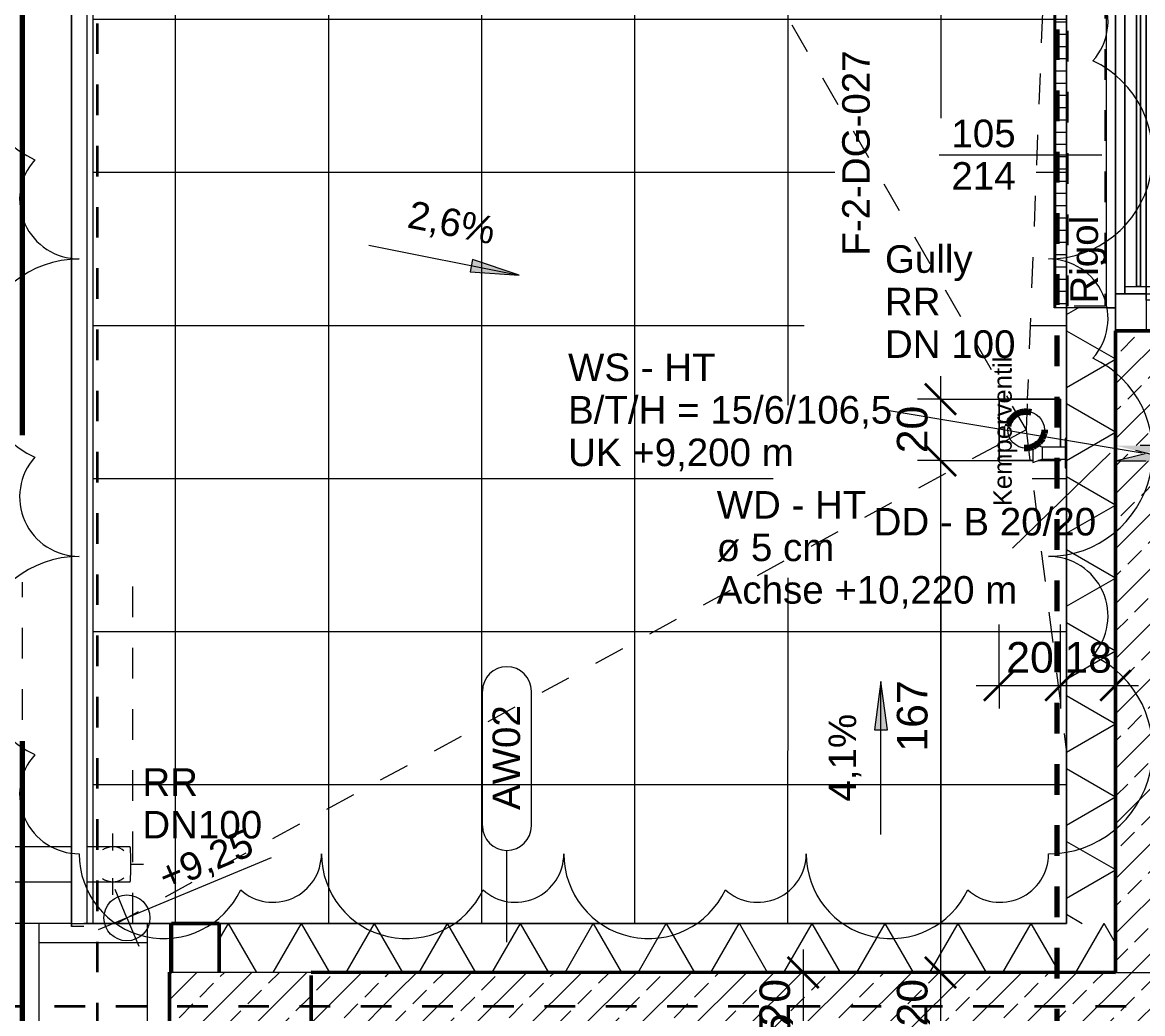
# Model space of a CAD drawing. Header units: metres. Extents: x -67.4 to -27.2, y 43.9 to 89.6.
# Drawn here: x -54.348 to -50.69, y 75.762 to 79 of the extents above; entities that cross this region are included whole.
import ezdxf

# ---------------------------------------------------------------- set-up
doc = ezdxf.new("R2010")
doc.units = ezdxf.units.M
for name, pattern in [('Achse', [0.009, 0.005, -0.002, 0, -0.002]), ('Strich Punkt', [0.015875, 0.00635, -0.004763, 0, -0.004763]), ('Strich Punkt Mittel', [0.015875, 0.00635, -0.004763, 0, -0.004763]), ('Verdeckt', [0.003, 0.002, -0.001]), ('Verdeckt Oben', [0.00225, 0.0015, -0.00075]), ('Verdeckt Unten', [0.005, 0.003, -0.002])]:
    doc.linetypes.add(name, pattern=pattern)
for name, color, linetype, lineweight in [('A-DETL-GENF_', 92, 'Continuous', 13), ('A-DETL-MBND', 5, 'Continuous', 5), ('A-GLAZ-IDEN_', 152, 'Continuous', 9), ('A-ROOF', 132, 'Continuous', 35), ('A-ROOF-FNSH', 132, 'Continuous', 35), ('A-ROOF-PATT', 132, 'Continuous', 35), ('A_2D', 7, 'Continuous', 13), ('A_Bemassung-50_', 4, 'Continuous', 9), ('A_Bemassung_', 4, 'Continuous', 9), ('A_Beschriftung_', 7, 'Continuous', 9), ('A_Dach', 7, 'Continuous', 13), ('A_Decken', 8, 'Continuous', 13), ('A_Durchbruch', 7, 'Verdeckt', 5), ('A_Fenster', 7, 'Continuous', 13), ('A_Gelaender', 7, 'Continuous', 13), ('A_Kanal_RW', 150, 'Strich Punkt', 100), ('A_Raeume_', 7, 'Continuous', 5), ('A_Raster_', 1, 'Continuous', 9), ('A_Waende', 7, 'Continuous', 13), ('G-ANNO-DIMS_', 111, 'Continuous', 9), ('G-ANNO-REVC_', 71, 'Continuous', 9), ('G-ANNO-SYMB_', 111, 'Continuous', 9), ('HT_E-Gesamt', 2, 'Continuous', 13), ('M-EQPM', 50, 'Continuous', 5), ('M-EQPM-IDEN_', 50, 'Continuous', 9), ('P-PIPE', 3, 'Continuous', 5), ('P-PIPE-CNTR', 3, 'Continuous', 5), ('P-PIPE-IDEN_', 2, 'Continuous', 9), ('Text', 90, 'Continuous', 9)]:
    doc.layers.add(name, color=color, linetype=linetype, lineweight=lineweight)
doc.styles.add('Arial_2', font='arial.ttf', dxfattribs={"height": 0.09})
doc.styles.add('Arial_5', font='arial.ttf', dxfattribs={"height": 0.1})
doc.styles.add('Arial_7', font='arial.ttf', dxfattribs={"height": 0.06})
doc.dimstyles.new('WGA-Bemaßung', dxfattribs={"dimscale": 0.3048, "dimtxt": 0.102026, "dimasz": 0.328084, "dimexe": 0.246063, "dimexo": 0.0625, "dimgap": 0.04101, "dimtad": 1, "dimdec": 1, "dimlfac": 100, "dimrnd": 0.5, "dimdsep": 46, "dimtxsty": 'Arial_5', "dimblk1": 'OBLIQUE', "dimblk2": 'OBLIQUE', "dimsah": 1, "dimcen": 0.09, "dimdle": 0.246063, "dimazin": 2, "dimtfac": 1, "dimtdec": 4, "dimtix": 1, "dimtmove": 0, "dimatfit": 3, "dimfxl": 0.656168, "dimfxlon": 1, "dimtvp": 1, "dimtolj": 1, "dimtzin": 0, "dimarcsym": 2})
doc.dimstyles.new('WGA-Bemaßung_5', dxfattribs={"dimscale": 0.3048, "dimtxt": 0.102026, "dimasz": 0.328084, "dimexe": 0.246063, "dimexo": 0.0625, "dimgap": 0.04101, "dimtad": 1, "dimdec": 1, "dimlfac": 100, "dimrnd": 0.5, "dimdsep": 46, "dimtxsty": 'Arial_5', "dimblk1": 'OBLIQUE', "dimblk2": 'OBLIQUE', "dimsah": 1, "dimcen": 0.09, "dimdle": 0.246063, "dimazin": 2, "dimtfac": 1, "dimtdec": 4, "dimtix": 1, "dimtmove": 0, "dimatfit": 3, "dimfxl": 0.656168, "dimfxlon": 1, "dimtvp": 1, "dimtolj": 1, "dimtzin": 0, "dimarcsym": 2})
pattern_1 = [(45, (0, 0), (-0.08980256, 0.08980256), []), (45, (0.0898, 0), (-0.08980256, 0.08980256), [0.0635, -0.03175])]

# ---------------------------------------------------------------- blocks, each defined once
blk = doc.blocks.new('Typ des oberen Holms - Oberer Geländerholm_Innen_-3748040-263_PP_03DG_BT2')
at = {"layer": 'A_Gelaender', "lineweight": 5}
for p, q in [((-20.739, 91.0458), (-18.0392, 97.5185)), ((-18.0123, 97.4531), (-20.689, 91.0358)), ((-20.7022, 91.0304), (-20.739, 91.0458))]:
    blk.add_line(p, q, dxfattribs=at)
blk = doc.blocks.new('Typ des oberen Holms - Oberer Geländerholm_Innen_-V2-263_PP_03DG_BT2')
at = {"layer": 'A_Gelaender', "lineweight": 5}
for p, q in [((-18.0392, 97.5185), (-20.739, 91.0458)), ((-18.0123, 97.4531), (-20.689, 91.0358)), ((-20.7022, 91.0304), (-20.739, 91.0458))]:
    blk.add_line(p, q, dxfattribs=at)
blk = doc.blocks.new('Fens_1tlg_OL - DF_OL_DK_1120x2400-V14-263_PP_03DG_BT2')
at = {"layer": 'A_Fenster', "linetype": 'Verdeckt Oben', "lineweight": 5}
for p, q in [((-0.525, 0.26), (0.525, 0.26)), ((-0.525, 0.1), (0.525, 0.1)), ((-0.59, -0.1), (0.6, -0.1)), ((-0.59, -0.1), (0.6, -0.1))]:
    blk.add_line(p, q, dxfattribs=at)
blk = doc.blocks.new('HLS_Rigol - 20x8cm-9179597-263_PP_03DG_BT2')
at = {"layer": 'M-EQPM'}
h = blk.add_hatch(dxfattribs=at)
h.set_pattern_fill('FP_100', color=256, style=0, pattern_type=2)
h.set_pattern_definition([(270, (0, 0.6096), (0.04, 0), [])])
h.paths.add_polyline_path([(0, 0.0601), (0, 0.06), (1.05, 0.06), (1.05, 0.095), (0, 0.095), (0, 0.08)])
for p, q in [((0, 0.097), (0, 0.1)), ((0, 0.1), (1.05, 0.1)), ((0, 0.1), (1.05, 0.1)), ((0, 0.095), (0, 0.097)), ((0, 0.097), (1.05, 0.097)), ((0, 0.06), (0, 0.095)), ((0, 0.095), (1.05, 0.095)), ((1.05, 0.1), (1.05, 0.097)), ((1.05, 0.097), (1.05, 0.095)), ((1.05, 0.095), (1.05, 0.06))]:
    blk.add_line(p, q, dxfattribs=at)
blk = doc.blocks.new('Allg_Rollladenkasten - 0130x0270-10446603-263_PP_03DG_BT2')
at = {"layer": 'A_2D'}
for p, q in [((-0.525, 0.633), (-0.525, 0.629)), ((-0.525, 0.2343), (0.525, 0.2343)), ((-0.525, 0.2343), (-0.525, 0.2043)), ((0.525, 0.2043), (0.525, 0.2343)), ((-0.525, 0.0793), (-0.525, 0.2043)), ((0.52, 0.2043), (-0.525, 0.2043)), ((0.525, 0.2043), (-0.525, 0.2043)), ((0.525, 0.2043), (0.52, 0.2043)), ((0.525, 0.2043), (0.525, 0.0743)), ((-0.525, 0.0743), (-0.525, 0.0793)), ((-0.52, 0.0743), (-0.525, 0.0743)), ((0.52, 0.0743), (-0.52, 0.0743)), ((0.525, 0.0743), (0.52, 0.0743))]:
    blk.add_line(p, q, dxfattribs=at)
at = {"layer": 'A_Durchbruch'}
for p, q in [((-0.525, 0.2343), (0.525, 0.2343)), ((-0.525, 0.0743), (-0.525, 0.2343)), ((-0.525, 0.2343), (0.525, 0.2343)), ((0.525, 0.2343), (0.525, 0.0743)), ((-0.52, 0.1993), (0.52, 0.1993)), ((-0.52, 0.0793), (-0.52, 0.1993)), ((0.52, 0.1993), (0.52, 0.0793)), ((0.525, 0.0743), (-0.525, 0.0743)), ((0.52, 0.0793), (-0.52, 0.0793))]:
    blk.add_line(p, q, dxfattribs=at)
blk = doc.blocks.new('Kemperventil - Standard-10809153-263_PP_03DG_BT2')
at = {"layer": 'HT_E-Gesamt'}
for p, q in [((0.0775, -0.08), (0.0775, -0.085)), ((0.0775, -0.085), (0.125, -0.085)), ((0.105, -0.085), (0.105, -0.16)), ((0.125, -0.085), (0.1725, -0.085)), ((0.145, -0.16), (0.145, -0.085)), ((0.1725, -0.085), (0.1725, -0.08)), ((0.105, -0.16), (0.095, -0.19)), ((0.105, -0.16), (0.125, -0.16)), ((0.125, -0.16), (0.145, -0.16)), ((0.155, -0.19), (0.145, -0.16)), ((0.095, -0.19), (0.125, -0.19)), ((0.125, -0.19), (0.155, -0.19))]:
    blk.add_line(p, q, dxfattribs=at)
blk = doc.blocks.new('Allg_WD_rund - HKLS-11589907-263_PP_03DG_BT2')
at = {"layer": 'A-DETL-GENF_'}
for points in [[(-0.06, -0.06), (-0.0509, -0.0636), (-0.035, 0), (-0.06, 0.1), (-0.06, -0.0572)], [(-0.035, 0), (-0.0156, -0.0778), (-0.01, -0.08), (-0.01, 0.1), (-0.033, 0.008)]]:
    blk.add_hatch(color=256, dxfattribs=at).paths.add_polyline_path(points)
at = {"layer": 'A_Durchbruch'}
for p, q in [((-0.06, 0.1), (-0.0156, -0.0778)), ((-0.06, 0.1), (-0.06, -0.06)), ((-0.0509, -0.0636), (-0.01, 0.1)), ((-0.01, -0.08), (-0.01, 0.1))]:
    blk.add_line(p, q, dxfattribs=at)
blk = doc.blocks.new('Symbol_Schatten - Bodendurchbruch_Schatten-V121-263_PP_03DG_BT2')
at = {"layer": 'A-DETL-MBND'}
for p, q in [((-0.1, -0.1), (0.01, -0.1)), ((0.01, -0.1), (-0.1, -0.1)), ((0.0276, -0.1), (0.0432, -0.1)), ((0.0432, -0.1), (0.0276, -0.1))]:
    blk.add_line(p, q, dxfattribs=at)
blk = doc.blocks.new('Symbol_Schatten - Bodendurchbruch_Schatten-V122-263_PP_03DG_BT2')
at = {"layer": 'A-DETL-MBND'}
for p, q in [((0.1, 0.1), (-0.1, 0.1)), ((-0.1, 0.1), (-0.1, -0.1)), ((-0.1, -0.1), (-0.1, 0.1)), ((-0.1, 0.1), (0.1, 0.1)), ((0.1, -0.0565), (0.1, 0.1)), ((0.1, 0.1), (0.1, -0.0565)), ((-0.1, -0.1), (0.01, -0.1)), ((0.01, -0.1), (-0.1, -0.1)), ((0.0276, -0.1), (0.1, -0.1)), ((0.1, -0.1), (0.0276, -0.1)), ((0.1, -0.1), (0.1, -0.0965)), ((0.1, -0.0965), (0.1, -0.1))]:
    blk.add_line(p, q, dxfattribs=at)
blk = doc.blocks.new('Fens_Tuer_1tlg - DK_SL_1200x2680_Terrasentür-Stufe NEU BT2-10478300-263_PP_03DG_BT2')
at = {"layer": 'A_2D', "lineweight": 5}
for p, q in [((0.48, 0), (0.48, 0.96)), ((-0.6, 0.1), (0.6, 0.1)), ((-0.6, 0.1), (0.6, 0.1)), ((-0.6, 0.1), (0.6, 0.1)), ((-0.6, -0.1), (-0.6, 0.1)), ((-0.6, 0.1), (-0.6, -0.1)), ((0.6, 0.1), (0.6, -0.1)), ((0.6, -0.1), (0.6, 0.1)), ((-0.6, 0), (-0.48, 0)), ((-0.6, -0.1), (-0.6, 0)), ((-0.6, 0), (-0.6, -0.1)), ((-0.6, 0), (0.6, 0)), ((-0.5, 0.02), (-0.455, 0.02)), ((-0.5, 0), (-0.5, 0.02)), ((-0.5, 0.02), (-0.5, 0)), ((0.5, 0.02), (-0.5, 0.02)), ((-0.48, 0), (-0.5, 0)), ((-0.5, 0), (0.5, 0)), ((-0.48, -0.07), (-0.48, 0)), ((-0.48, 0), (-0.48, -0.07)), ((0.48, 0), (-0.48, 0)), ((-0.48, 0), (-0.48, -0.1)), ((-0.48, 0), (-0.48, -0.1)), ((0.48, 0), (-0.48, 0)), ((-0.455, 0.02), (-0.455, -0.07)), ((-0.455, -0.07), (-0.455, 0.02)), ((-0.455, 0.02), (0.455, 0.02)), ((0.455, 0.02), (0.5, 0.02)), ((0.455, -0.07), (0.455, 0.02)), ((0.455, -0.07), (0.455, 0.02)), ((0.48, 0), (0.48, -0.07)), ((0.5, 0), (0.48, 0)), ((0.48, 0), (0.48, -0.07)), ((0.48, 0), (0.6, 0)), ((0.48, -0.1), (0.48, 0)), ((0.48, 0), (0.48, -0.1)), ((0.5, 0.02), (0.5, 0)), ((0.5, 0.02), (0.5, 0)), ((0.6, 0), (0.6, -0.1)), ((0.6, 0), (0.6, -0.1)), ((-0.455, -0.018), (0.455, -0.018)), ((-0.455, -0.032), (-0.455, -0.018)), ((-0.455, -0.018), (-0.455, -0.032)), ((0.455, -0.018), (-0.455, -0.018)), ((0.455, -0.032), (-0.455, -0.032)), ((-0.455, -0.032), (0.455, -0.032)), ((0.455, -0.018), (0.455, -0.032)), ((0.455, -0.032), (0.455, -0.018)), ((-0.455, -0.07), (-0.48, -0.07)), ((-0.48, -0.07), (0.48, -0.07)), ((0.455, -0.07), (-0.455, -0.07)), ((0.48, -0.07), (0.455, -0.07)), ((-0.6, -0.1), (0.6, -0.1)), ((0.6, -0.1), (-0.6, -0.1)), ((-0.48, -0.1), (-0.6, -0.1)), ((0.6, -0.1), (-0.6, -0.1)), ((-0.48, -0.1), (0.48, -0.1)), ((0.6, -0.1), (0.48, -0.1)), ((-0.525, -0.26), (0.525, -0.26))]:
    blk.add_line(p, q, dxfattribs=at)
blk.add_arc((0.48, 0), 0.96, 90, 180, dxfattribs=at)
blk = doc.blocks.new('Dtai_Fluchtlinie_Grenzlinie - Dtai_Grenzlinie-5920249-263_PP_03DG_BT2')
at = {"layer": 'A-DETL-GENF_', "lineweight": 70}
for p, q in [((27.45, 0), (29.45, 0)), ((30.45, 0), (32.45, 0))]:
    blk.add_line(p, q, dxfattribs=at)
blk = doc.blocks.new('BS_Wand_Lollipop - rechts_oben-2026913-263_PP_03DG_BT2')
at = {"layer": 'A_Beschriftung_'}
for p, q in [((0.0046, 0.0016), (0.0134, 0.0016)), ((-0.003, 0), (0.003, 0)), ((0.0046, -0.0016), (0.0134, -0.0016))]:
    blk.add_line(p, q, dxfattribs=at)
for centre, start, end in [((0.0046, 0), 90, 270), ((0.0134, 0), 270, 90)]:
    blk.add_arc(centre, 0.0016, start, end, dxfattribs=at)
blk = doc.blocks.new('DIMBLOCK337-263_PP_03DG_BT2')
at = {"layer": 'A_Bemassung-50_', "transparency": 16777216}
for p, q in [((-51.7986, 75.9716), (-51.7987, 75.6966)), ((-51.7986, 75.8966), (-51.8736, 75.8966)), ((-51.7986, 75.8966), (-51.5986, 75.8966)), ((-51.7987, 75.6966), (-51.8737, 75.6966)), ((-51.7987, 75.6966), (-51.5987, 75.6966))]:
    blk.add_line(p, q, dxfattribs=at)
at = {"layer": 'A_Bemassung-50_', "lineweight": 35, "transparency": 16777216}
for p, q in [((-51.7986, 75.8966), (-51.8486, 75.9466)), ((-51.7986, 75.8966), (-51.7486, 75.8466)), ((-51.7987, 75.6966), (-51.8487, 75.7466)), ((-51.7987, 75.6966), (-51.7487, 75.6466))]:
    blk.add_line(p, q, dxfattribs=at)
at = {"layer": 'A_Bemassung-50_', "color": 0, "transparency": 16777216, "insert": (-51.941, 75.7197), "char_height": 0.1, "width": 0.184588, "attachment_point": 1, "rotation": 90, "line_spacing_factor": 0.941778, "style": 'Arial_5'}
blk.add_mtext('20', dxfattribs=at)
blk = doc.blocks.new('_Oblique')
at = {"color": 0, "linetype": 'ByBlock', "lineweight": -2}
blk.add_line((-0.5, -0.5), (0.5, 0.5), dxfattribs=at)
blk = doc.blocks.new('DIMBLOCK338-263_PP_03DG_BT2')
at = {"layer": 'A_Bemassung-50_', "lineweight": 35, "transparency": 16777216}
for p, q in [((-51.7987, 75.6966), (-51.8487, 75.7466)), ((-51.7987, 75.6341), (-51.8487, 75.6841)), ((-51.7987, 75.6966), (-51.7487, 75.6466)), ((-51.7987, 75.6341), (-51.7487, 75.5841))]:
    blk.add_line(p, q, dxfattribs=at)
at = {"layer": 'A_Bemassung-50_', "transparency": 16777216}
for p, q in [((-51.7987, 75.6966), (-51.8737, 75.6966)), ((-51.7987, 75.6966), (-51.7987, 75.6341)), ((-51.7987, 75.6966), (-51.5987, 75.6966)), ((-51.7987, 75.6341), (-51.8737, 75.6341)), ((-51.7987, 75.6341), (-51.5987, 75.6341))]:
    blk.add_line(p, q, dxfattribs=at)
at = {"layer": 'A_Bemassung-50_', "color": 0, "transparency": 16777216, "insert": (-51.941, 75.5688), "char_height": 0.1, "width": 0.231677, "attachment_point": 1, "rotation": 90, "line_spacing_factor": 0.941778, "style": 'Arial_5'}
blk.add_mtext('6,5', dxfattribs=at)
blk = doc.blocks.new('BS_Fens_PP - links-2843219-263_PP_03DG_BT2')
at = {"layer": 'A-GLAZ-IDEN_'}
blk.add_line((0, 0.000124), (0, 0.010761), dxfattribs=at)
blk = doc.blocks.new('Family - ___-11913934-263_PP_03DG_BT2')
at = {"layer": 'G-ANNO-REVC_'}
for centre, radius, start, end in [((-19.6335, 93.6313), 0.34, 67.36, 222.1512), ((-19.8018, 93.2278), 0.1943, 115.5497, 247.36), ((-20.0075, 92.7346), 0.34, 67.36, 222.1512), ((-16.6553, 92.547), 0.1943, 295.5497, 67.36), ((-20.1758, 92.3311), 0.1943, 115.5497, 247.36), ((-16.8236, 92.1435), 0.34, 247.36, 42.1512), ((-20.3815, 91.8379), 0.34, 67.36, 222.1512), ((-17.0293, 91.6503), 0.1943, 295.5497, 67.36), ((-20.5498, 91.4344), 0.1943, 115.5497, 247.36), ((-17.1976, 91.2468), 0.34, 247.36, 42.1512), ((-20.3689, 91.1484), 0.277, 157.36, 312.1512), ((-20.0402, 91.0113), 0.1583, 205.5497, 337.36), ((-19.6384, 90.8437), 0.277, 157.36, 312.1512), ((-17.4033, 90.7536), 0.1943, 295.5497, 67.36), ((-19.3096, 90.7066), 0.1583, 205.5497, 337.36), ((-18.9078, 90.539), 0.277, 157.36, 312.1512), ((-17.5716, 90.3501), 0.34, 247.36, 42.1512), ((-18.5791, 90.4019), 0.1583, 205.5497, 337.36), ((-18.1773, 90.2343), 0.277, 157.36, 312.1512), ((-17.8486, 90.0972), 0.1583, 205.5497, 337.36)]:
    blk.add_arc(centre, radius, start, end, dxfattribs=at)
blk = doc.blocks.new('DIMBLOCK559-263_PP_03DG_BT2')
at = {"layer": 'A_Bemassung-50_', "lineweight": 35, "transparency": 16777216}
for p, q in [((-51.3499, 77.7691), (-51.3999, 77.8191)), ((-51.3499, 77.7691), (-51.2999, 77.7191)), ((-51.3499, 77.5691), (-51.3999, 77.6191)), ((-51.3499, 77.5691), (-51.2999, 77.5191))]:
    blk.add_line(p, q, dxfattribs=at)
at = {"layer": 'A_Bemassung-50_', "transparency": 16777216}
for p, q in [((-51.3499, 77.8441), (-51.3499, 77.5691)), ((-51.3499, 77.7691), (-51.4249, 77.7691)), ((-51.3499, 77.7691), (-51.1499, 77.7691)), ((-51.3499, 77.5691), (-51.4249, 77.5691)), ((-51.3499, 77.5691), (-51.1499, 77.5691))]:
    blk.add_line(p, q, dxfattribs=at)
at = {"layer": 'A_Bemassung-50_', "color": 0, "transparency": 16777216, "insert": (-51.4922, 77.5922), "char_height": 0.1, "width": 0.184588, "attachment_point": 1, "rotation": 90, "line_spacing_factor": 0.941778, "style": 'Arial_5'}
blk.add_mtext('20', dxfattribs=at)
blk = doc.blocks.new('DIMBLOCK560-263_PP_03DG_BT2')
at = {"layer": 'A_Bemassung-50_', "lineweight": 35, "transparency": 16777216}
for p, q in [((-51.3499, 77.5691), (-51.3999, 77.6191)), ((-51.3499, 77.5691), (-51.2999, 77.5191)), ((-51.3499, 75.8966), (-51.3999, 75.9466)), ((-51.3499, 75.8966), (-51.2999, 75.8466))]:
    blk.add_line(p, q, dxfattribs=at)
at = {"layer": 'A_Bemassung-50_', "transparency": 16777216}
for p, q in [((-51.3499, 77.5691), (-51.4249, 77.5691)), ((-51.3499, 77.5691), (-51.3499, 75.8966)), ((-51.3499, 77.5691), (-51.1499, 77.5691)), ((-51.3499, 75.8966), (-51.4249, 75.8966)), ((-51.3499, 75.8966), (-51.1499, 75.8966))]:
    blk.add_line(p, q, dxfattribs=at)
at = {"layer": 'A_Bemassung-50_', "color": 0, "transparency": 16777216, "insert": (-51.4922, 76.6175), "char_height": 0.1, "width": 0.276883, "attachment_point": 1, "rotation": 90, "line_spacing_factor": 0.941778, "style": 'Arial_5'}
blk.add_mtext('167', dxfattribs=at)
blk = doc.blocks.new('DIMBLOCK561-263_PP_03DG_BT2')
at = {"layer": 'A_Bemassung-50_', "lineweight": 35, "transparency": 16777216}
for p, q in [((-51.3499, 75.8966), (-51.3999, 75.9466)), ((-51.3499, 75.8966), (-51.2999, 75.8466)), ((-51.3499, 75.6965), (-51.3999, 75.7465)), ((-51.3499, 75.6965), (-51.2999, 75.6465))]:
    blk.add_line(p, q, dxfattribs=at)
at = {"layer": 'A_Bemassung-50_', "transparency": 16777216}
for p, q in [((-51.3499, 75.8966), (-51.4249, 75.8966)), ((-51.3499, 75.8966), (-51.3499, 75.6215)), ((-51.3499, 75.8966), (-51.1499, 75.8966)), ((-51.3499, 75.6965), (-51.4249, 75.6965)), ((-51.3499, 75.6965), (-51.1499, 75.6965))]:
    blk.add_line(p, q, dxfattribs=at)
at = {"layer": 'A_Bemassung-50_', "color": 0, "transparency": 16777216, "insert": (-51.4922, 75.7196), "char_height": 0.1, "width": 0.184588, "attachment_point": 1, "rotation": 90, "line_spacing_factor": 0.941778, "style": 'Arial_5'}
blk.add_mtext('20', dxfattribs=at)
blk = doc.blocks.new('DIMBLOCK562-263_PP_03DG_BT2')
at = {"layer": 'A_Bemassung-50_', "transparency": 16777216}
for p, q in [((-51.1581, 76.8333), (-51.1581, 77.0333)), ((-50.9581, 76.8333), (-50.9581, 77.0333)), ((-51.2331, 76.8333), (-50.9581, 76.8333)), ((-51.1581, 76.8333), (-51.1581, 76.7583)), ((-50.9581, 76.8333), (-50.9581, 76.7583))]:
    blk.add_line(p, q, dxfattribs=at)
at = {"layer": 'A_Bemassung-50_', "lineweight": 35, "transparency": 16777216}
for p, q in [((-51.1581, 76.8333), (-51.1081, 76.8833)), ((-50.9581, 76.8333), (-50.9081, 76.8833)), ((-51.1581, 76.8333), (-51.2081, 76.7833)), ((-50.9581, 76.8333), (-51.0081, 76.7833))]:
    blk.add_line(p, q, dxfattribs=at)
at = {"layer": 'A_Bemassung-50_', "color": 0, "transparency": 16777216, "insert": (-51.135, 76.9757), "char_height": 0.1, "width": 0.184588, "attachment_point": 1, "line_spacing_factor": 0.941778, "style": 'Arial_5'}
blk.add_mtext('20', dxfattribs=at)
blk = doc.blocks.new('DIMBLOCK563-263_PP_03DG_BT2')
at = {"layer": 'A_Bemassung-50_', "transparency": 16777216}
for p, q in [((-50.9581, 76.8333), (-50.9581, 77.0333)), ((-50.7781, 76.8333), (-50.7781, 77.0333)), ((-50.9581, 76.8333), (-50.7031, 76.8333)), ((-50.9581, 76.8333), (-50.9581, 76.7583)), ((-50.7781, 76.8333), (-50.7781, 76.7583))]:
    blk.add_line(p, q, dxfattribs=at)
at = {"layer": 'A_Bemassung-50_', "lineweight": 35, "transparency": 16777216}
for p, q in [((-50.9581, 76.8333), (-50.9081, 76.8833)), ((-50.7781, 76.8333), (-50.7281, 76.8833)), ((-50.9581, 76.8333), (-51.0081, 76.7833)), ((-50.7781, 76.8333), (-50.8281, 76.7833))]:
    blk.add_line(p, q, dxfattribs=at)
at = {"layer": 'A_Bemassung-50_', "color": 0, "transparency": 16777216, "insert": (-50.945, 76.9757), "char_height": 0.1, "width": 0.184588, "attachment_point": 1, "line_spacing_factor": 0.941778, "style": 'Arial_5'}
blk.add_mtext('18', dxfattribs=at)
blk = doc.blocks.new('Höhenkoten - 018-55644-263_PP_03DG_BT2')
at = {"layer": 'G-ANNO-DIMS_'}
for p, q in [((0, 0), (0, 0.002)), ((-0.002, 0), (0.010242, 0)), ((0, 0), (0, -0.002))]:
    blk.add_line(p, q, dxfattribs=at)
blk.add_circle((0, 0), 0.0015, dxfattribs=at)

msp = doc.modelspace()

# ---------------------------------------------------------------- hatches: boundary and pattern name
at = {"layer": 'A-DETL-GENF_', "lineweight": 5}
h = msp.add_hatch(dxfattribs=at)
h.set_pattern_fill('FP_142', color=252, style=0, pattern_type=2)
h.set_pattern_definition([(89.998, (-85.848, 81.011), (-0.5, 1.75e-05), []), (179.998, (-85.848, 81.011), (-1.75e-05, -0.5), [])])
h.paths.add_polyline_path([(-39.8588, 49.5702), (-37.5789, 50.548), (-37.5788, 55.4685), (-39.8586, 55.4685), (-39.8588, 49.643)])
h.paths.add_polyline_path([(-39.8538, 50.4573), (-39.8538, 50.4573), (-39.8538, 50.4671)])
h.paths.add_polyline_path([(-39.8538, 50.4671), (-39.8538, 50.4671), (-39.8538, 50.4747)])
h.paths.add_polyline_path([(-39.8538, 50.4747), (-39.8538, 50.4747), (-39.8538, 50.4794)])
h.paths.add_polyline_path([(-39.8587, 50.8335), (-39.8587, 50.8335), (-39.8387, 50.8335)])
h.paths.add_polyline_path([(-39.8039, 51.8385), (-39.7748, 52.3531), (-39.8187, 52.389), (-39.8187, 52.5245), (-39.8218, 52.5245), (-39.8218, 52.6614), (-39.8137, 52.6538), (-39.8132, 52.6771), (-39.8019, 52.6771), (-39.8018, 52.7496), (-39.7912, 52.739), (-39.7783, 52.7316), (-39.7638, 52.7278), (-39.7489, 52.7278), (-39.7345, 52.7317), (-39.7216, 52.7392), (-39.7106, 52.7506), (-39.7037, 52.7627), (-39.6998, 52.7771), (-39.6999, 52.7921), (-39.7038, 52.8065), (-39.7113, 52.8194), (-39.7218, 52.8299), (-39.7348, 52.8373), (-39.75, 52.8411), (-39.7641, 52.8411), (-39.7785, 52.8372), (-39.7914, 52.8297), (-39.8019, 52.8191), (-39.8039, 52.8157), (-39.8039, 52.8535), (-39.8137, 52.8521), (-39.8387, 52.6771), (-39.8387, 52.8771), (-39.8039, 52.8771), (-39.8039, 52.9995), (-39.8218, 53.0128), (-39.8213, 53.3037), (-39.7782, 53.203), (-39.8179, 53.7836), (-39.4119, 53.2066), (-39.1271, 53.557), (-38.9861, 53.2908), (-38.9861, 53.1738), (-39.1094, 53.1738), (-39.1094, 52.1363), (-39.75, 51.8616)])
h.paths.add_polyline_path([(-39.8587, 53.5335), (-39.8587, 53.5335), (-39.8387, 53.5335)])
h.paths.add_polyline_path([(-37.2796, 59.6652), (-37.2647, 59.6652), (-37.2503, 59.6691), (-37.2374, 59.6766), (-37.2268, 59.6872), (-37.2194, 59.7001), (-37.2156, 59.7146), (-37.2156, 59.7295), (-37.2195, 59.7439), (-37.227, 59.7568), (-37.2376, 59.7673), (-37.2505, 59.7747), (-37.265, 59.7786), (-37.2799, 59.7785), (-37.2943, 59.7746), (-37.3072, 59.7671), (-37.3177, 59.7566), (-37.3251, 59.7436), (-37.329, 59.7292), (-37.3286, 59.7133), (-37.325, 59.6999), (-37.3175, 59.687), (-37.307, 59.6765), (-37.294, 59.669), (-37.2894, 59.6678)])
h.paths.add_polyline_path([(-37.3082, 60.5211), (-37.3082, 62.1411), (-37.3112, 62.1411), (-37.3112, 60.5211)])
h.paths.add_polyline_path([(-37.3132, 60.5211), (-37.3132, 62.1411), (-37.3486, 62.1411), (-37.3486, 60.5211), (-37.3147, 60.5211)])
h.paths.add_polyline_path([(-52.1584, 64.3116), (-52.1584, 64.3117), (-52.4008, 64.3117), (-52.4008, 64.3167), (-52.4283, 64.3167), (-52.4283, 64.3917), (-52.4197, 64.4217), (-52.4768, 64.4217), (-52.4683, 64.3917), (-52.4683, 64.3167), (-52.4958, 64.3167), (-52.4958, 64.3117), (-52.5885, 64.3117), (-52.5885, 71.7188), (-54.1385, 71.7188), (-54.1385, 64.3118), (-52.3575, 64.3116)])
h.paths.add_polyline_path([(-37.2484, 66.4389), (-37.2391, 66.4443), (-37.2285, 66.4549), (-37.2211, 66.4679), (-37.2173, 66.4823), (-37.2173, 66.4972), (-37.2212, 66.5116), (-37.2287, 66.5245), (-37.2393, 66.535), (-37.2484, 66.5403), (-37.2484, 66.4396)])
h.paths.add_polyline_path([(-53.4604, 66.482), (-53.0651, 67.7037), (-53.0696, 67.7203), (-53.381, 66.8513), (-53.3809, 69.3357), (-52.7786, 69.3357), (-52.7684, 69.4729), (-52.7684, 68.6209), (-52.7787, 68.5891), (-52.7787, 68.2027), (-52.7684, 68.2027), (-52.9434, 68.1777), (-52.9684, 68.0027), (-52.7684, 68.0027), (-52.7684, 66.5935), (-52.7727, 66.6095), (-52.7787, 66.6903), (-53.381, 66.6903)])
h.paths.add_polyline_path([(-37.2797, 73.3336), (-37.2647, 73.3336), (-37.2503, 73.3375), (-37.2374, 73.345), (-37.2269, 73.3556), (-37.2195, 73.3685), (-37.2157, 73.383), (-37.2157, 73.3979), (-37.2196, 73.4123), (-37.2271, 73.4252), (-37.2377, 73.4357), (-37.2506, 73.4431), (-37.265, 73.447), (-37.2799, 73.4469), (-37.2943, 73.443), (-37.3072, 73.4355), (-37.3178, 73.425), (-37.3252, 73.412), (-37.329, 73.3976), (-37.329, 73.3827), (-37.3251, 73.3683), (-37.3176, 73.3554), (-37.307, 73.3449), (-37.2941, 73.3374)])
h.paths.add_polyline_path([(-37.3078, 74.1124), (-37.3078, 75.7324), (-37.3108, 75.7324), (-37.3108, 74.1124)])
h.paths.add_polyline_path([(-37.3128, 74.1124), (-37.3128, 75.7324), (-37.3482, 75.7324), (-37.3482, 74.1124), (-37.3147, 74.1124)])
h.paths.add_polyline_path([(-50.9381, 76.0566), (-50.938, 83.0098), (-54.1179, 83.0099), (-54.1181, 76.0567), (-51.0703, 76.0566)])
h.paths.add_polyline_path([(-53.8681, 76.0567), (-53.8681, 76.0567), (-53.8681, 76.1501)])
h.paths.add_polyline_path([(-37.5781, 76.6563), (-37.5779, 83.0094), (-40.5679, 83.0095), (-40.5681, 76.6564), (-38.9861, 76.6563)])
h.paths.add_polyline_path([(-51.0893, 77.1853), (-51.9614, 77.1853), (-51.6588, 78.6867), (-51.0303, 78.6867), (-51.0598, 77.9363), (-51.0048, 77.846), (-51.0187, 77.846), (-51.0177, 77.7691), (-50.9581, 77.7691), (-51.0176, 77.7606), (-51.0165, 77.6836), (-50.9994, 77.6836), (-50.9994, 77.6691), (-51.0181, 77.6691), (-51.0181, 77.6126), (-51.0481, 77.6211), (-51.0481, 77.5641), (-51.0181, 77.5726), (-51.0181, 77.5213), (-51.0518, 77.5213), (-51.0097, 77.1853), (-51.0703, 77.1853)])
h.paths.add_polyline_path([(-40.5631, 77.5891), (-40.5631, 77.5891), (-40.5631, 77.5989)])
h.paths.add_polyline_path([(-40.5631, 77.5989), (-40.5631, 77.5989), (-40.5631, 77.6065)])
h.paths.add_polyline_path([(-40.5631, 77.6065), (-40.5631, 77.6065), (-40.5631, 77.6112)])
h.paths.add_polyline_path([(-40.4718, 79.7938), (-40.5071, 79.7938), (-40.4877, 80.2371), (-40.548, 80.1176), (-40.548, 80.4317), (-40.523, 80.4535), (-40.523, 80.5349), (-40.5203, 80.5372), (-40.523, 80.5372), (-40.523, 80.559), (-40.5172, 80.559), (-40.5207, 80.5719), (-40.5132, 80.559), (-40.5026, 80.5485), (-40.4897, 80.541), (-40.4745, 80.5372), (-40.4603, 80.5372), (-40.4459, 80.5411), (-40.433, 80.5486), (-40.4225, 80.5592), (-40.4151, 80.5721), (-40.4113, 80.5866), (-40.4113, 80.6015), (-40.4162, 80.6176), (-40.4227, 80.6288), (-40.4333, 80.6393), (-40.4462, 80.6467), (-40.4606, 80.6506), (-40.4755, 80.6505), (-40.4899, 80.6466), (-40.5028, 80.6391), (-40.5134, 80.6286), (-40.5197, 80.6175), (-40.52, 80.6891), (-40.523, 80.6887), (-40.548, 80.5137), (-40.548, 80.7137), (-40.52, 80.7137), (-40.5201, 80.7354), (-40.523, 80.7331), (-40.523, 80.7677), (-40.4839, 80.7677), (-40.5222, 81.3024), (-39.6246, 81.3024), (-39.7181, 79.7938), (-39.948, 79.7938)])
at = {"layer": 'A-ROOF-PATT', "lineweight": 5}
h = msp.add_hatch(dxfattribs=at)
h.set_pattern_fill('FP_13', color=256, style=0, pattern_type=2)
h.set_pattern_definition([(269.998, (-27.427, 20.993), (0.707075, -1.000025), [1, 0]), (269.998, (-27.073, 20.993), (0.707075, -1.000025), [1, 0]), (359.9983, (-27.78, 20.493), (0.70714, 0.999979), [0.35355, -0.35355]), (359.9983, (-27.427, 19.993), (0.70714, 0.999979), [0.35355, -0.35355])])
h.paths.add_polyline_path([(-53.8683, 71.7189), (-53.8683, 73.0267), (-53.9589, 73.0267), (-53.9589, 75.3067), (-53.8682, 75.3067), (-53.8682, 76.0567), (-54.1481, 76.0567), (-54.1481, 76.0467), (-54.1881, 76.0467), (-54.1882, 76.0567), (-54.3481, 76.0567), (-54.3482, 71.7189), (-54.0289, 71.7189)])
h = msp.add_hatch(dxfattribs=at)
h.set_pattern_fill('FP_2', color=127, style=0, pattern_type=2)
h.set_pattern_definition(pattern_1)
h.paths.add_polyline_path([(-53.1231, 71.8789), (-53.123, 71.8789), (-53.123, 73.0266), (-53.4058, 73.0266), (-53.4058, 71.8789), (-53.1932, 71.8789)])
h.paths.add_polyline_path([(-53.1229, 75.3066), (-53.1229, 75.8866), (-53.4057, 75.8867), (-53.4057, 75.3067), (-53.1932, 75.3066)])
at = {"layer": 'A_Waende', "lineweight": 5}
h = msp.add_hatch(dxfattribs=at)
h.set_pattern_fill('FP_25', color=250, angle=202.64, style=0, pattern_type=2)
h.set_pattern_definition([(89.998, (-50.77773, 79.568), (-0.20637, 7e-06), []), (149.998, (-50.77773, 79.568), (-0.103191, -0.178718), []), (209.998, (-50.77773, 79.568), (0.103184, -0.178734), [])])
h.paths.add_polyline_path([(-50.7782, 76.0566), (-50.7781, 76.0566), (-50.7781, 78.0676), (-50.9381, 78.0676), (-50.9379, 76.0566), (-50.8581, 76.0566)])
h.paths.add_polyline_path([(-50.7781, 79.1176), (-50.778, 82.5972), (-50.938, 82.5972), (-50.9379, 79.1176), (-50.7831, 79.1176)])
h = msp.add_hatch(dxfattribs=at)
h.set_pattern_fill('FP_2', color=250, style=0, pattern_type=2)
h.set_pattern_definition(pattern_1)
h.paths.add_polyline_path([(-50.7781, 77.6176), (-50.5981, 77.6176), (-50.5781, 77.6676), (-50.5781, 77.9926), (-50.7781, 77.9926), (-50.7781, 77.6706)])
h.paths.add_polyline_path([(-50.7781, 77.5676), (-50.6781, 77.5926), (-50.7781, 77.6176), (-50.7781, 77.5691)])
h.paths.add_polyline_path([(-50.5782, 75.8966), (-50.5781, 77.5176), (-50.6381, 77.5176), (-50.6181, 77.5676), (-50.7781, 77.5676), (-50.7782, 75.8966), (-50.5782, 75.8966)])
h.paths.add_polyline_path([(-50.6145, 77.5767), (-50.6003, 77.6121), (-50.6781, 77.5926), (-50.6198, 77.578)])
h.paths.add_polyline_path([(-50.5781, 79.1926), (-50.5781, 79.1926), (-50.5781, 82.0145), (-50.778, 82.0145), (-50.7781, 79.1926), (-50.598, 79.1926)])
h = msp.add_hatch(dxfattribs=at)
h.set_pattern_fill('FP_14', color=250, angle=202.64, style=0, pattern_type=2)
h.set_pattern_definition([(179.998, (-52.48358, 76.0568), (-7e-06, -0.20638), []), (239.998, (-52.48358, 76.0568), (0.178727, -0.103196), []), (299.998, (-52.48358, 76.0568), (0.178725, 0.10318), [])])
h.paths.add_polyline_path([(-50.7782, 75.8966), (-50.7782, 76.0566), (-53.7055, 76.0566), (-53.7055, 75.8967), (-50.9581, 75.8966)])
h = msp.add_hatch(dxfattribs=at)
h.set_pattern_fill('FP_2', color=250, style=0, pattern_type=2)
h.set_pattern_definition(pattern_1)
h.paths.add_polyline_path([(-50.5782, 75.6966), (-50.5782, 75.8766), (-50.5032, 75.8766), (-50.5032, 75.8966), (-53.8682, 75.8965), (-53.8682, 75.6967), (-53.4057, 75.6967), (-53.4057, 75.8867), (-53.1229, 75.8866), (-53.1229, 75.6966), (-50.6861, 75.6966)])
at = {"layer": 'G-ANNO-DIMS_'}
for points in [[(-52.7263, 78.1736), (-52.8778, 78.2254), (-52.886, 78.1845)], [(-51.5441, 76.8472), (-51.565, 76.6884), (-51.5232, 76.6884)]]:
    msp.add_hatch(color=256, dxfattribs=at).paths.add_polyline_path(points)

# ---------------------------------------------------------------- linework, layer by layer
at = {"layer": 'A-ROOF', "color": 10, "lineweight": 50}
for p, q in [((-53.7055, 76.0567), (-53.8611, 76.0567)), ((-53.8611, 75.8967), (-53.8611, 76.0567)), ((-53.7055, 75.8967), (-53.7055, 76.0567)), ((-53.8682, 75.8967), (-53.8682, 75.6967)), ((-53.4057, 75.8867), (-53.4057, 75.3067))]:
    msp.add_line(p, q, dxfattribs=at)
at = {"layer": 'A-ROOF-FNSH', "color": 7, "lineweight": 13}
for p, q in [((-53.8681, 76.0567), (-53.8682, 75.8967)), ((-53.8611, 76.0567), (-53.8681, 76.0567))]:
    msp.add_line(p, q, dxfattribs=at)
at = {"layer": 'A_2D'}
for p, q in [((-54.1179, 83.0099), (-54.1181, 76.0567)), ((-50.9381, 76.0566), (-50.9379, 83.0098)), ((-54.1181, 76.0567), (-50.9381, 76.0566))]:
    msp.add_line(p, q, dxfattribs=at)
at = {"layer": 'A_2D', "lineweight": 5}
msp.add_circle((-51.0703, 77.6691), 0.06, dxfattribs=at)
at = {"layer": 'A_Beschriftung_'}
for p, q in [((-50.6914, 77.5926), (-51.5242, 77.732)), ((-50.7959, 77.5926), (-51.1147, 77.2828))]:
    msp.add_line(p, q, dxfattribs=at)
at = {"layer": 'A_Dach'}
for p, q in [((-54.3481, 76.0567), (-54.3483, 71.7189)), ((-54.1881, 76.0567), (-54.3481, 76.0567)), ((-53.8681, 76.0567), (-54.1481, 76.0567))]:
    msp.add_line(p, q, dxfattribs=at)
at = {"layer": 'A_Decken', "linetype": 'Verdeckt Unten'}
for p, q in [((-54.1378, 82.9735), (-51.1281, 77.7691)), ((-50.938, 81.031), (-51.0664, 77.7691)), ((-51.1152, 77.7466), (-51.0703, 77.6691)), ((-51.067, 77.7535), (-51.0703, 77.6691)), ((-51.0703, 77.6691), (-51.15, 77.6258)), ((-51.0703, 77.6691), (-50.9381, 76.6146)), ((-51.1581, 77.6214), (-54.0403, 76.0567))]:
    msp.add_line(p, q, dxfattribs=at)
at = {"layer": 'A_Decken'}
for p, q in [((-51.0481, 77.5691), (-51.1581, 77.5691)), ((-51.0149, 77.5691), (-51.0305, 77.5691))]:
    msp.add_line(p, q, dxfattribs=at)
at = {"layer": 'A_Kanal_RW'}
msp.add_circle((-51.0703, 77.6691), 0.06, dxfattribs=at)
at = {"layer": 'A_Raeume_', "flags": 128}
msp.add_lwpolyline([(-50.9379, 83.0798), (-53.8879, 83.0799), (-53.8879, 83.0799), (-54.1879, 83.0799), (-54.1879, 82.8799), (-54.1879, 82.8799), (-54.1881, 76.0567), (-50.9381, 76.0566)], close=True, dxfattribs=at)
at = {"layer": 'A_Raster_', "linetype": 'Strich Punkt Mittel', "lineweight": 35}
for p, q in [((-54.1037, 84.1967), (-54.1049, 46.5271)), ((-56.243, 75.7867), (-32.1343, 75.786))]:
    msp.add_line(p, q, dxfattribs=at)
at = {"layer": 'A_Waende', "color": 250, "lineweight": 5}
for p, q in [((-50.9381, 78.0676), (-50.9381, 76.0566)), ((-50.7781, 77.9926), (-50.7781, 78.0676)), ((-50.9381, 76.0566), (-53.7055, 76.0567))]:
    msp.add_line(p, q, dxfattribs=at)
at = {"layer": 'A_Waende', "color": 10, "lineweight": 50}
for p, q in [((-50.7781, 77.9926), (-50.7782, 75.8966)), ((-50.5781, 77.9926), (-50.7781, 77.9926)), ((-53.8682, 75.8967), (-53.8611, 75.8967)), ((-50.7782, 75.8966), (-53.4057, 75.8967))]:
    msp.add_line(p, q, dxfattribs=at)
at = {"layer": 'A_Waende'}
for p, q in [((-54.3481, 76.0567), (-54.3981, 76.0567)), ((-53.7055, 75.8967), (-53.4057, 75.8967))]:
    msp.add_line(p, q, dxfattribs=at)
at = {"layer": 'A_Waende', "lineweight": 18}
for p, q in [((-53.8611, 75.8967), (-53.7055, 75.8967)), ((-50.7782, 75.8966), (-50.5782, 75.8966))]:
    msp.add_line(p, q, dxfattribs=at)
at = {"layer": 'G-ANNO-DIMS_'}
for p, q in [((-53.2164, 78.2724), (-52.7263, 78.1736)), ((-52.8778, 78.2254), (-52.886, 78.1845)), ((-52.7263, 78.1736), (-52.8778, 78.2254)), ((-52.886, 78.1845), (-52.7263, 78.1736)), ((-51.5441, 76.8472), (-51.565, 76.6884)), ((-51.5232, 76.6884), (-51.5441, 76.8472)), ((-51.5441, 76.3472), (-51.5441, 76.8472)), ((-51.565, 76.6884), (-51.5232, 76.6884))]:
    msp.add_line(p, q, dxfattribs=at)
at = {"layer": 'G-ANNO-SYMB_', "linetype": 'Achse', "lineweight": 70}
msp.add_line((-50.9697, 47.277), (-50.9686, 85.3042), dxfattribs=at)
at = {"layer": 'P-PIPE'}
for p, q in [((-54.188, 76.3069), (-54.4812, 76.3069)), ((-53.9968, 76.3069), (-54.138, 76.3069)), ((-54.3981, 76.1926), (-54.188, 76.1926)), ((-54.138, 76.1926), (-53.9968, 76.1926))]:
    msp.add_line(p, q, dxfattribs=at)
for radius, start, end in [(0.0572, 112.64, 125.352), (0.0572, 50.238, 112.64), (0.0571, 234.6029, 292.64), (0.0571, 292.64, 309.7889)]:
    msp.add_arc((-54.0531, 76.2497), radius, start, end, dxfattribs=at)
for start_param, end_param in [(4.712389, 6.283185), (3.141593, 4.712389)]:
    msp.add_ellipse((-53.9968, 76.2497), major_axis=(0, 0.0571), ratio=0.049938, start_param=start_param, end_param=end_param, dxfattribs=at)
at = {"layer": 'P-PIPE-CNTR'}
for p, q in [((-54.0531, 76.2948), (-54.0531, 76.3497)), ((-53.9939, 76.2497), (-53.9531, 76.2497)), ((-54.0531, 76.1497), (-54.0531, 76.2046))]:
    msp.add_line(p, q, dxfattribs=at)

# ---------------------------------------------------------------- block references
at = {"layer": 'A-DETL-GENF_', "rotation": 89.99827587845456}
msp.add_blockref('Dtai_Fluchtlinie_Grenzlinie - Dtai_Grenzlinie-5920249-263_PP_03DG_BT2', (-54.349, 47.2019), dxfattribs=at)
at = {"layer": 'A-DETL-MBND'}
for name in ['Symbol_Schatten - Bodendurchbruch_Schatten-V122-263_PP_03DG_BT2', 'Symbol_Schatten - Bodendurchbruch_Schatten-V121-263_PP_03DG_BT2']:
    msp.add_blockref(name, (-51.0581, 77.6691), dxfattribs=at)
at = {"layer": 'A-GLAZ-IDEN_', "xscale": 49.99999999999998, "yscale": 49.99999999999998, "zscale": 49.99999999999998, "rotation": 89.99827587846501}
msp.add_blockref('BS_Fens_PP - links-2843219-263_PP_03DG_BT2', (-50.8161, 78.5666), dxfattribs=at)
at = {"layer": 'A_2D', "lineweight": 5, "rotation": 269.998275878465}
msp.add_blockref('Fens_Tuer_1tlg - DK_SL_1200x2680_Terrasentür-Stufe NEU BT2-10478300-263_PP_03DG_BT2', (-50.6781, 78.5926), dxfattribs=at)
at = {"layer": 'A_2D', "rotation": 89.9982758784651}
msp.add_blockref('Allg_WD_rund - HKLS-11589907-263_PP_03DG_BT2', (-50.6781, 77.6276), dxfattribs=at)
at = {"layer": 'A_Beschriftung_', "xscale": 49.99999999999998, "yscale": 49.99999999999998, "zscale": 49.99999999999998, "rotation": 89.99999999999991}
msp.add_blockref('BS_Wand_Lollipop - rechts_oben-2026913-263_PP_03DG_BT2', (-52.7658, 76.145), dxfattribs=at)
at = {"layer": 'A_Durchbruch', "rotation": 269.998275878465}
msp.add_blockref('Allg_Rollladenkasten - 0130x0270-10446603-263_PP_03DG_BT2', (-51.0124, 78.5926), dxfattribs=at)
at = {"layer": 'A_Fenster', "linetype": 'Verdeckt Oben', "lineweight": 5, "rotation": 89.9982758784651}
msp.add_blockref('Fens_1tlg_OL - DF_OL_DK_1120x2400-V14-263_PP_03DG_BT2', (-54.0881, 76.6467), dxfattribs=at)
at = {"layer": 'A_Gelaender', "lineweight": 5, "rotation": 22.64000000000043}
for name in ['Typ des oberen Holms - Oberer Geländerholm_Innen_-3748040-263_PP_03DG_BT2', 'Typ des oberen Holms - Oberer Geländerholm_Innen_-V2-263_PP_03DG_BT2']:
    msp.add_blockref(name, (0, 0), dxfattribs=at)
at = {"layer": 'G-ANNO-DIMS_', "xscale": 49.99999999999998, "yscale": 49.99999999999998, "zscale": 49.99999999999998, "rotation": 22.64000000000044}
msp.add_blockref('Höhenkoten - 018-55644-263_PP_03DG_BT2', (-54.007, 76.0747), dxfattribs=at)
at = {"layer": 'G-ANNO-REVC_', "rotation": 22.64000000000043}
msp.add_blockref('Family - ___-11913934-263_PP_03DG_BT2', (0, 0), dxfattribs=at)
at = {"layer": 'HT_E-Gesamt', "rotation": 269.998275878465}
msp.add_blockref('Kemperventil - Standard-10809153-263_PP_03DG_BT2', (-50.8581, 77.7176), dxfattribs=at)
at = {"layer": 'M-EQPM', "rotation": 89.99827587846517}
msp.add_blockref('HLS_Rigol - 20x8cm-9179597-263_PP_03DG_BT2', (-50.8781, 78.0676), dxfattribs=at)

# ---------------------------------------------------------------- texts
at = {"layer": 'A-GLAZ-IDEN_', "char_height": 0.09, "attachment_point": 1, "style": 'Arial_2'}
for s, insert, width, rotation in [('F-2-DG-027', (-51.6708, 78.2377), 0.797679, 90), ('105', (-51.3141, 78.6822), 0.252532, 359.9983), ('214', (-51.3141, 78.5433), 0.252532, 359.9983)]:
    msp.add_mtext(s, dxfattribs=dict(at, insert=insert, width=width, rotation=rotation))
at = {"layer": 'A_Beschriftung_', "char_height": 0.09, "attachment_point": 1, "style": 'Arial_2'}
for s, insert, width in [('WS - HT', (-52.5662, 77.9181), 0.581223), ('B/T/H = 15/6/106,5', (-52.5662, 77.7792), 1.258649), ('UK +9,200 m', (-52.5662, 77.6403), 0.877848), ('WD - HT', (-52.0807, 77.4689), 0.58924), ('DD - B 20/20', (-51.5681, 77.4138), 0.861814), ('ø 5 cm', (-52.0807, 77.33), 0.456962), ('Achse +10,220 m', (-52.0807, 77.1911), 1.166455)]:
    msp.add_mtext(s, dxfattribs=dict(at, insert=insert, width=width))
at = {"layer": 'A_Beschriftung_', "insert": (-52.8128, 76.4269), "char_height": 0.09, "width": 0.420886, "attachment_point": 1, "rotation": 90, "style": 'Arial_2'}
msp.add_mtext('AW02', dxfattribs=at)
at = {"layer": 'G-ANNO-DIMS_', "char_height": 0.09, "attachment_point": 1, "line_spacing_factor": 0.941778, "style": 'Arial_2'}
for s, insert, width, rotation in [('2,6%', (-53.0775, 78.4189), 0.342666, 348.6031), ('4,1%', (-51.7152, 76.4544), 0.342666, 90), ('+9,25', (-53.9137, 76.2448), 0.380128, 22.64)]:
    msp.add_mtext(s, dxfattribs=dict(at, insert=insert, width=width, rotation=rotation))
at = {"layer": 'M-EQPM-IDEN_', "insert": (-50.9255, 78.0814), "char_height": 0.09, "width": 0.3327, "attachment_point": 1, "rotation": 90, "style": 'Arial_2'}
msp.add_mtext('Rigol', dxfattribs=at)
at = {"layer": 'P-PIPE-IDEN_', "char_height": 0.09, "attachment_point": 1, "style": 'Arial_2'}
for s, insert, width in [('RR', (-53.9565, 76.5631), 0.216456), ('DN100', (-53.9565, 76.4241), 0.468987)]:
    msp.add_mtext(s, dxfattribs=dict(at, insert=insert, width=width))
at = {"layer": 'Text', "color": 7, "char_height": 0.09, "attachment_point": 1, "style": 'Arial_2'}
for s, insert, width in [('Gully', (-51.5311, 78.2718), 0.324683), ('RR', (-51.5311, 78.1328), 0.216456), ('DN 100', (-51.5311, 77.9939), 0.509072)]:
    msp.add_mtext(s, dxfattribs=dict(at, insert=insert, width=width))
at = {"layer": 'Text', "color": 7, "insert": (-51.1771, 77.4192), "char_height": 0.06, "width": 0.629325, "attachment_point": 1, "rotation": 90, "style": 'Arial_7'}
msp.add_mtext('Kemperventil', dxfattribs=at)

# ---------------------------------------------------------------- dimensions: what is measured, and where the dimension line sits
at = {"layer": 'A_Bemassung_'}
for base, p1, p2, angle, dimstyle, override, picture, middle in [((-51.3499, 77.5691), (-51.1499, 77.7691), (-51.1499, 77.5691), 90, 'WGA-Bemaßung_5', {"dimpost": '<>', "dimfxl": 0.2}, 'DIMBLOCK559-263_PP_03DG_BT2', (-51.4135, 77.6691)), ((-51.349903, 75.896594), (-51.149903, 77.569085), (-51.149903, 75.896594), 90, 'WGA-Bemaßung_5', {"dimpost": '<>', "dimfxl": 1.672492}, 'DIMBLOCK560-263_PP_03DG_BT2', (-51.41346, 76.73284)), ((-51.7987, 75.6966), (-51.5986, 75.8966), (-51.5987, 75.6966), 89.9983, 'WGA-Bemaßung', {"dimpost": '<>', "dimfxl": 0.2}, 'DIMBLOCK337-263_PP_03DG_BT2', (-51.8622, 75.7966)), ((-51.3499, 75.6965), (-51.1499, 75.8966), (-51.1499, 75.6965), 90, 'WGA-Bemaßung_5', {"dimpost": '<>', "dimfxl": 0.200088}, 'DIMBLOCK561-263_PP_03DG_BT2', (-51.4135, 75.7966)), ((-51.7986543493, 75.6341073734), (-51.5986524687, 75.696601355), (-51.5986543494, 75.6341013551), 89.9982758784, 'WGA-Bemaßung', {"dimpost": '<>', "dimfxl": 0.0625}, 'DIMBLOCK338-263_PP_03DG_BT2', (-51.862210708, 75.6653592859))]:
    dim = msp.add_linear_dim(base=base, p1=p1, p2=p2, angle=angle, dimstyle=dimstyle, override=override, dxfattribs=at)
    dim.commit()
    dim.dimension.update_dxf_attribs({"geometry": picture, "text_midpoint": middle})
for base, p1, p2, override, picture, middle in [((-50.9581, 76.8333), (-51.1581, 77.0333), (-50.9581, 77.0333), {"dimpost": '<>', "dimfxl": 0.2}, 'DIMBLOCK562-263_PP_03DG_BT2', (-51.0581, 76.8969)), ((-50.7781, 76.8333), (-50.9581, 77.0333), (-50.7781, 77.0333), {"dimpost": '<>', "dimfxl": 0.179974}, 'DIMBLOCK563-263_PP_03DG_BT2', (-50.8681, 76.8969))]:
    dim = msp.add_linear_dim(base=base, p1=p1, p2=p2, dimstyle='WGA-Bemaßung_5', override=override, dxfattribs=at)
    dim.commit()
    dim.dimension.update_dxf_attribs({"geometry": picture, "text_midpoint": middle})

doc.saveas('drawing.dxf')
